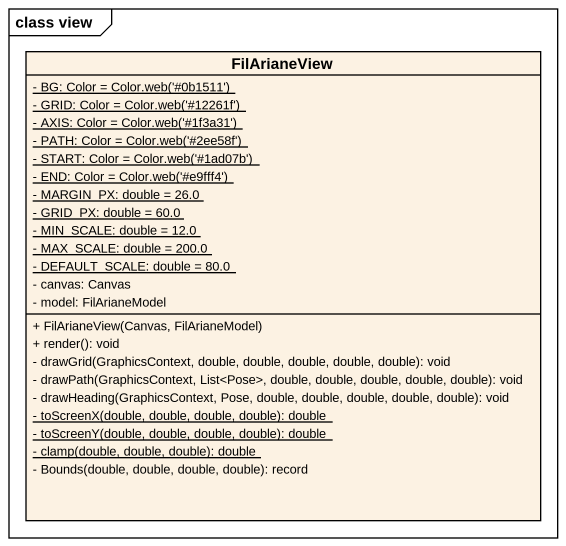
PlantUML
@startuml
mainframe class view
hide circle
hide empty members
skinparam classAttributeIconSize 0
class FilArianeView {
  {static} {field} - BG: Color = Color.web('#0b1511')
  {static} {field} - GRID: Color = Color.web('#12261f')
  {static} {field} - AXIS: Color = Color.web('#1f3a31')
  {static} {field} - PATH: Color = Color.web('#2ee58f')
  {static} {field} - START: Color = Color.web('#1ad07b')
  {static} {field} - END: Color = Color.web('#e9fff4')
  {static} - MARGIN_PX: double = 26.0
  {static} - GRID_PX: double = 60.0
  {static} - MIN_SCALE: double = 12.0
  {static} - MAX_SCALE: double = 200.0
  {static} - DEFAULT_SCALE: double = 80.0
  - canvas: Canvas
  - model: FilArianeModel
  + FilArianeView(Canvas, FilArianeModel)
  + render(): void
  - drawGrid(GraphicsContext, double, double, double, double, double): void
  - drawPath(GraphicsContext, List<Pose>, double, double, double, double, double): void
  - drawHeading(GraphicsContext, Pose, double, double, double, double, double): void
  {static} - toScreenX(double, double, double, double): double
  {static} - toScreenY(double, double, double, double): double
  {static} - clamp(double, double, double): double
  - Bounds(double, double, double, double): record
}
@enduml
